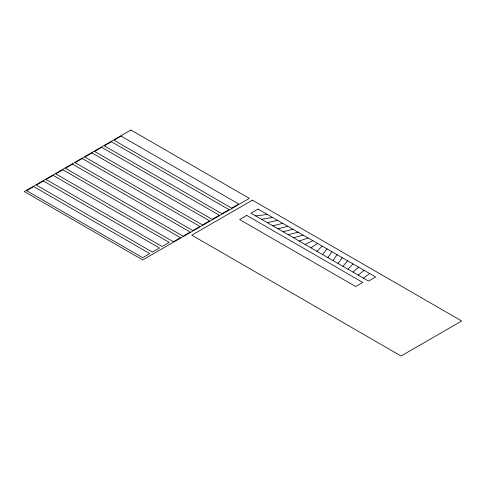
<?xml version="1.0" encoding="UTF-8"?>
<svg xmlns="http://www.w3.org/2000/svg" width="486" height="486" viewBox="0 0 486 486"><rect width="100%" height="100%" fill="white"/><g stroke="black" fill="none" stroke-linecap="round" stroke-linejoin="round"><path stroke-width="0.73" d="M333.056 260.587L337.011 254.664M327.947 257.641L331.92 251.73M338.025 263.455L342.247 257.689M322.583 254.543L326.993 248.881M342.982 266.322L347.605 260.782M347.994 269.214L353.055 263.928M316.921 251.274L322.212 246.123M353.079 272.148L358.571 267.112M358.212 275.112L364.123 270.319M363.376 278.095L369.7 273.539M311.028 247.872L317.528 243.419M305.05 244.422L312.85 240.716M299.157 241.02L308.081 237.964M293.52 237.763L303.161 235.121M278.071 228.845L287.797 226.257M283.138 231.767L292.924 229.216M288.21 234.695L298.082 232.186M272.798 225.802L282.737 223.329M267.264 222.606L277.676 220.413M261.523 219.289L272.567 217.461M255.672 215.912L267.391 214.472M130.898 130.005L24.3 191.551L142.744 259.937L249.348 198.391L130.898 130.005M33.716 186.594L26.615 190.694L142.69 257.708L149.797 253.607L33.716 186.594M43.43 180.986L36.322 185.087L152.397 252.106L159.505 248L43.43 180.986M53.144 175.379L46.036 179.48L162.111 246.499L169.219 242.393L53.144 175.379M62.852 169.772L55.744 173.873L173.362 241.779L180.47 237.672L62.852 169.772M72.566 164.159L65.458 168.265L183.076 236.172L190.184 232.065L72.566 164.159M82.28 158.558L75.172 162.658L192.79 230.564L199.898 226.458L82.28 158.558M91.994 152.944L84.886 157.051L202.504 224.957L209.606 220.851L91.994 152.944M101.702 147.343L94.594 151.444L212.212 219.35L219.32 215.243L101.702 147.343M111.416 141.73L104.308 145.836L221.926 213.743L229.034 209.636L111.416 141.73M121.129 136.123L114.022 140.229L231.64 208.136L238.741 204.029L121.129 136.123M252.434 200.171L191.8 235.175L401.072 355.995L461.7 320.991L252.434 200.171M246.736 215.438L239.634 219.538L355.709 286.558L362.817 282.451L246.736 215.438M258.06 209.083L250.952 213.19L368.564 281.09L375.672 276.99L258.06 209.083"/></g></svg>
